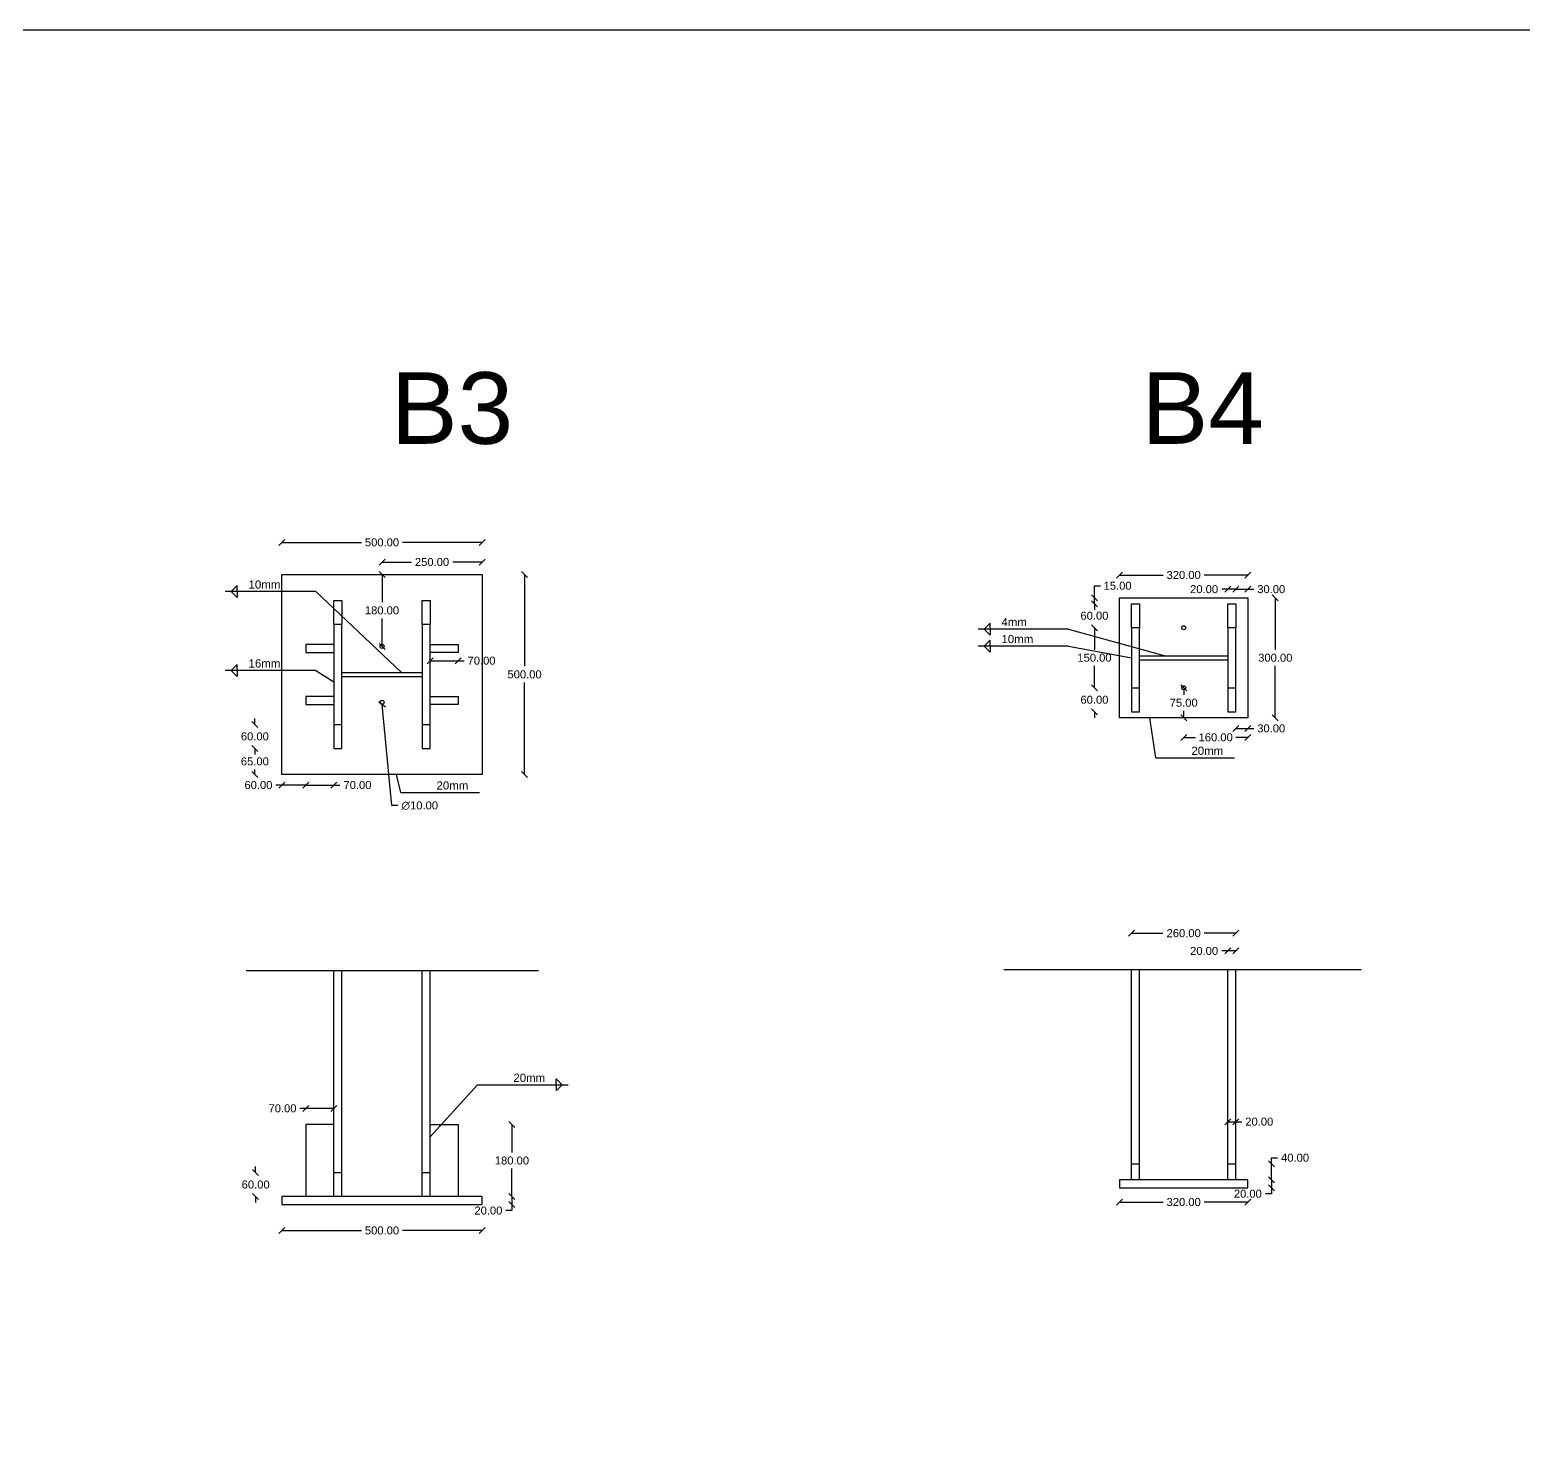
# Model space of a CAD drawing. Header units: inches. Extents: x -15 to 2803056, y 0 to 866270.
# Drawn here: x 937965 to 941696, y 43695 to 47218 of the extents above; entities that cross this region are included whole.
import ezdxf

# ---------------------------------------------------------------- set-up
doc = ezdxf.new("R2010")
doc.units = ezdxf.units.IN
doc.header["$LTSCALE"] = 100
doc.header["$MEASUREMENT"] = 0
doc.linetypes.add('PHANTOM2', pattern=[1.25, 0.625, -0.125, 0.125, -0.125, 0.125, -0.125])
doc.layers.add('connection', color=50, linetype='Continuous')
doc.layers.add('text', color=3, linetype='Continuous')
doc.styles.get("Standard").update_dxf_attribs({"font": 'arial.ttf'})
doc.dimstyles.new('connections', dxfattribs={"dimtxt": 20, "dimasz": 15, "dimexe": 0.0625, "dimexo": 0.0625, "dimgap": 10, "dimtad": 0, "dimtih": 1, "dimtoh": 1, "dimzin": 0, "dimdsep": 46, "dimtxsty": 'Standard', "dimblk": 'OBLIQUE', "dimcen": 0.09, "dimse1": 1, "dimse2": 1, "dimclrd": 256, "dimclre": 256, "dimclrt": 256, "dimadec": 0, "dimazin": 0, "dimtfac": 1, "dimtofl": 0, "dimtmove": 0, "dimatfit": 3, "dimfxl": 1, "dimtfillclr": 256, "dimtolj": 1, "dimtzin": 0, "dimlwe": -1, "dimarcsym": 0})

# ---------------------------------------------------------------- blocks, each defined once
blk = doc.blocks.new('_Oblique')
at = {"color": 0, "linetype": 'ByBlock', "lineweight": -2}
blk.add_line((-0.5, -0.5), (0.5, 0.5), dxfattribs=at)
blk = doc.blocks.new('*D421')
at = {"layer": 'connection', "lineweight": -2, "transparency": 16777216}
for p, q in [((938595, 45936.4), (938793.6, 45936.4)), ((939095, 45936.4), (938896.5, 45936.4))]:
    blk.add_line(p, q, dxfattribs=at)
at = {"layer": 'Defpoints', "color": 0}
for p in [(939095, 45936.4), (938595, 45856.4), (939095, 45856.4)]:
    blk.add_point(p, dxfattribs=at)
at = {"layer": 'connection', "lineweight": -2, "transparency": 16777216, "xscale": 15, "yscale": 15, "zscale": 15, "rotation": 180}
blk.add_blockref('_Oblique', (938595, 45936.4), dxfattribs=at)
at = {"layer": 'connection', "lineweight": -2, "transparency": 16777216, "xscale": 15, "yscale": 15, "zscale": 15}
blk.add_blockref('_Oblique', (939095, 45936.4), dxfattribs=at)
at = {"layer": 'connection', "transparency": 16777216, "insert": (938845, 45936.4), "char_height": 20, "attachment_point": 5}
blk.add_mtext('\\A1;500.00', dxfattribs=at)
blk = doc.blocks.new('*D418')
at = {"layer": 'connection', "lineweight": -2, "transparency": 16777216}
for p, q in [((939201.2, 45856.4), (939201.2, 45626.6)), ((939201.2, 45356.4), (939201.2, 45586.2))]:
    blk.add_line(p, q, dxfattribs=at)
at = {"layer": 'Defpoints', "color": 0}
for p in [(939095, 45856.4), (939095, 45356.4), (939201.2, 45356.4)]:
    blk.add_point(p, dxfattribs=at)
at = {"layer": 'connection', "lineweight": -2, "transparency": 16777216, "xscale": 15, "yscale": 15, "zscale": 15}
for p, rotation in [((939201.2, 45856.4), 90), ((939201.2, 45356.4), 270)]:
    blk.add_blockref('_Oblique', p, dxfattribs=dict(at, rotation=rotation))
at = {"layer": 'connection', "transparency": 16777216, "insert": (939201.2, 45606.4), "char_height": 20, "attachment_point": 5}
blk.add_mtext('\\A1;500.00', dxfattribs=at)
blk = doc.blocks.new('*D419')
at = {"layer": 'connection', "transparency": 16777216}
for p, q in [((938845, 45536.3), (938845, 45536.5)), ((938845, 45536.4), (938845.1, 45536.4))]:
    blk.add_line(p, q, dxfattribs=at)
at = {"layer": 'connection', "lineweight": -2, "transparency": 16777216}
for p, q in [((938869.7, 45278.3), (938845.5, 45531.4)), ((938884.7, 45278.3), (938869.7, 45278.3))]:
    blk.add_line(p, q, dxfattribs=at)
at = {"layer": 'Defpoints', "color": 0}
for p in [(938844.6, 45541.4), (938845.5, 45531.4)]:
    blk.add_point(p, dxfattribs=at)
at = {"layer": 'connection', "lineweight": -2, "transparency": 16777216, "xscale": 15, "yscale": 15, "zscale": 15, "rotation": 95.44644209240091}
blk.add_blockref('_Oblique', (938845.5, 45531.4), dxfattribs=at)
at = {"layer": 'connection', "transparency": 16777216, "insert": (938939.2, 45278.3), "char_height": 20, "attachment_point": 5}
blk.add_mtext('\\A1;∅10.00', dxfattribs=at)
blk = doc.blocks.new('*D420')
at = {"layer": 'connection', "lineweight": -2, "transparency": 16777216}
for p, q in [((938845, 45887.3), (938918.4, 45887.3)), ((939095, 45887.3), (939021.7, 45887.3))]:
    blk.add_line(p, q, dxfattribs=at)
at = {"layer": 'Defpoints', "color": 0}
for p in [(939095, 45887.3), (938845, 45676.4), (939095, 45676.4)]:
    blk.add_point(p, dxfattribs=at)
at = {"layer": 'connection', "lineweight": -2, "transparency": 16777216, "xscale": 15, "yscale": 15, "zscale": 15, "rotation": 180}
blk.add_blockref('_Oblique', (938845, 45887.3), dxfattribs=at)
at = {"layer": 'connection', "lineweight": -2, "transparency": 16777216, "xscale": 15, "yscale": 15, "zscale": 15}
blk.add_blockref('_Oblique', (939095, 45887.3), dxfattribs=at)
at = {"layer": 'connection', "transparency": 16777216, "insert": (938970, 45887.3), "char_height": 20, "attachment_point": 5}
blk.add_mtext('\\A1;250.00', dxfattribs=at)
blk = doc.blocks.new('*D500')
at = {"layer": 'connection', "lineweight": -2, "transparency": 16777216}
for p, q in [((938527.3, 45481.4), (938527.3, 45496.4)), ((938527.3, 45421.4), (938527.3, 45406.4))]:
    blk.add_line(p, q, dxfattribs=at)
at = {"layer": 'Defpoints', "color": 0}
for p in [(938725, 45481.4), (938527.3, 45421.4), (938725, 45421.4)]:
    blk.add_point(p, dxfattribs=at)
at = {"layer": 'connection', "lineweight": -2, "transparency": 16777216, "xscale": 15, "yscale": 15, "zscale": 15}
for p, rotation in [((938527.3, 45481.4), 270), ((938527.3, 45421.4), 90)]:
    blk.add_blockref('_Oblique', p, dxfattribs=dict(at, rotation=rotation))
at = {"layer": 'connection', "transparency": 16777216, "insert": (938527.3, 45451.4), "char_height": 20, "attachment_point": 5}
blk.add_mtext('\\A1;60.00', dxfattribs=at)
blk = doc.blocks.new('*D501')
at = {"layer": 'connection', "lineweight": -2, "transparency": 16777216}
for p, q in [((938655, 45329.7), (938725, 45329.7)), ((938725, 45329.7), (938740, 45329.7))]:
    blk.add_line(p, q, dxfattribs=at)
at = {"layer": 'Defpoints', "color": 0}
for p in [(938655, 45531.4), (938725, 45531.4), (938725, 45329.7)]:
    blk.add_point(p, dxfattribs=at)
at = {"layer": 'connection', "lineweight": -2, "transparency": 16777216, "xscale": 15, "yscale": 15, "zscale": 15, "rotation": 180}
blk.add_blockref('_Oblique', (938655, 45329.7), dxfattribs=at)
at = {"layer": 'connection', "lineweight": -2, "transparency": 16777216, "xscale": 15, "yscale": 15, "zscale": 15}
blk.add_blockref('_Oblique', (938725, 45329.7), dxfattribs=at)
at = {"layer": 'connection', "transparency": 16777216, "insert": (938783.7, 45329.7), "char_height": 20, "attachment_point": 5}
blk.add_mtext('\\A1;70.00', dxfattribs=at)
blk = doc.blocks.new('*D502')
at = {"layer": 'connection', "lineweight": -2, "transparency": 16777216}
for p, q in [((938527.3, 45421.4), (938527.3, 45409.1)), ((938527.3, 45356.4), (938527.3, 45368.7))]:
    blk.add_line(p, q, dxfattribs=at)
at = {"layer": 'Defpoints', "color": 0}
for p in [(938725, 45421.4), (938527.3, 45356.4), (938725, 45356.4)]:
    blk.add_point(p, dxfattribs=at)
at = {"layer": 'connection', "lineweight": -2, "transparency": 16777216, "xscale": 15, "yscale": 15, "zscale": 15}
for p, rotation in [((938527.3, 45421.4), 90), ((938527.3, 45356.4), 270)]:
    blk.add_blockref('_Oblique', p, dxfattribs=dict(at, rotation=rotation))
at = {"layer": 'connection', "transparency": 16777216, "insert": (938527.3, 45388.9), "char_height": 20, "attachment_point": 5}
blk.add_mtext('\\A1;65.00', dxfattribs=at)
blk = doc.blocks.new('*D503')
at = {"layer": 'connection', "lineweight": -2, "transparency": 16777216}
for p, q in [((938595, 45329.7), (938580, 45329.7)), ((938655, 45329.7), (938595, 45329.7))]:
    blk.add_line(p, q, dxfattribs=at)
at = {"layer": 'Defpoints', "color": 0}
for p in [(938595, 45531.4), (938655, 45531.4), (938595, 45329.7)]:
    blk.add_point(p, dxfattribs=at)
at = {"layer": 'connection', "lineweight": -2, "transparency": 16777216, "xscale": 15, "yscale": 15, "zscale": 15, "rotation": 180}
blk.add_blockref('_Oblique', (938595, 45329.7), dxfattribs=at)
at = {"layer": 'connection', "lineweight": -2, "transparency": 16777216, "xscale": 15, "yscale": 15, "zscale": 15}
blk.add_blockref('_Oblique', (938655, 45329.7), dxfattribs=at)
at = {"layer": 'connection', "transparency": 16777216, "insert": (938536.3, 45329.7), "char_height": 20, "attachment_point": 5}
blk.add_mtext('\\A1;60.00', dxfattribs=at)
blk = doc.blocks.new('*D504')
at = {"layer": 'connection', "lineweight": -2, "transparency": 16777216}
for p, q in [((938845, 45856.4), (938845, 45786.6)), ((938845, 45676.4), (938845, 45746.2))]:
    blk.add_line(p, q, dxfattribs=at)
at = {"layer": 'Defpoints', "color": 0}
for p in [(938845, 45856.4), (938845, 45856.4), (938845, 45676.4)]:
    blk.add_point(p, dxfattribs=at)
at = {"layer": 'connection', "lineweight": -2, "transparency": 16777216, "xscale": 15, "yscale": 15, "zscale": 15}
for p, rotation in [((938845, 45856.4), 90), ((938845, 45676.4), 270)]:
    blk.add_blockref('_Oblique', p, dxfattribs=dict(at, rotation=rotation))
at = {"layer": 'connection', "transparency": 16777216, "insert": (938845, 45766.4), "char_height": 20, "attachment_point": 5}
blk.add_mtext('\\A1;180.00', dxfattribs=at)
blk = doc.blocks.new('*D505')
at = {"layer": 'connection', "lineweight": -2, "transparency": 16777216}
for p, q in [((939169.7, 44481.1), (939169.7, 44411.3)), ((939169.7, 44301.1), (939169.7, 44370.9))]:
    blk.add_line(p, q, dxfattribs=at)
at = {"layer": 'Defpoints', "color": 0}
for p in [(939035, 44481.1), (939035, 44301.1), (939169.7, 44301.1)]:
    blk.add_point(p, dxfattribs=at)
at = {"layer": 'connection', "lineweight": -2, "transparency": 16777216, "xscale": 15, "yscale": 15, "zscale": 15}
for p, rotation in [((939169.7, 44481.1), 90), ((939169.7, 44301.1), 270)]:
    blk.add_blockref('_Oblique', p, dxfattribs=dict(at, rotation=rotation))
at = {"layer": 'connection', "transparency": 16777216, "insert": (939169.7, 44391.1), "char_height": 20, "attachment_point": 5}
blk.add_mtext('\\A1;180.00', dxfattribs=at)
blk = doc.blocks.new('*D506')
at = {"layer": 'connection', "lineweight": -2, "transparency": 16777216}
for p, q in [((939169.7, 44301.1), (939169.7, 44281.1)), ((939169.7, 44266.1), (939154.7, 44266.1)), ((939169.7, 44281.1), (939169.7, 44266.1))]:
    blk.add_line(p, q, dxfattribs=at)
at = {"layer": 'Defpoints', "color": 0}
for p in [(939095, 44301.1), (939095, 44281.1), (939169.7, 44281.1)]:
    blk.add_point(p, dxfattribs=at)
at = {"layer": 'connection', "lineweight": -2, "transparency": 16777216, "xscale": 15, "yscale": 15, "zscale": 15}
for p, rotation in [((939169.7, 44301.1), 90), ((939169.7, 44281.1), 270)]:
    blk.add_blockref('_Oblique', p, dxfattribs=dict(at, rotation=rotation))
at = {"layer": 'connection', "transparency": 16777216, "insert": (939110.8, 44266.1), "char_height": 20, "attachment_point": 5}
blk.add_mtext('\\A1;20.00', dxfattribs=at)
blk = doc.blocks.new('*D507')
at = {"layer": 'connection', "lineweight": -2, "transparency": 16777216}
for p, q in [((938595, 44216.3), (938793.6, 44216.3)), ((939095, 44216.3), (938896.5, 44216.3))]:
    blk.add_line(p, q, dxfattribs=at)
at = {"layer": 'Defpoints', "color": 0}
for p in [(938595, 44281.1), (939095, 44281.1), (939095, 44216.3)]:
    blk.add_point(p, dxfattribs=at)
at = {"layer": 'connection', "lineweight": -2, "transparency": 16777216, "xscale": 15, "yscale": 15, "zscale": 15, "rotation": 180}
blk.add_blockref('_Oblique', (938595, 44216.3), dxfattribs=at)
at = {"layer": 'connection', "lineweight": -2, "transparency": 16777216, "xscale": 15, "yscale": 15, "zscale": 15}
blk.add_blockref('_Oblique', (939095, 44216.3), dxfattribs=at)
at = {"layer": 'connection', "transparency": 16777216, "insert": (938845, 44216.3), "char_height": 20, "attachment_point": 5}
blk.add_mtext('\\A1;500.00', dxfattribs=at)
blk = doc.blocks.new('*D508')
at = {"layer": 'connection', "lineweight": -2, "transparency": 16777216}
for p, q in [((938529.3, 44361.1), (938529.3, 44376.1)), ((938529.3, 44301.1), (938529.3, 44286.1))]:
    blk.add_line(p, q, dxfattribs=at)
at = {"layer": 'Defpoints', "color": 0}
for p in [(938725, 44361.1), (938529.3, 44301.1), (938725, 44301.1)]:
    blk.add_point(p, dxfattribs=at)
at = {"layer": 'connection', "lineweight": -2, "transparency": 16777216, "xscale": 15, "yscale": 15, "zscale": 15}
for p, rotation in [((938529.3, 44361.1), 270), ((938529.3, 44301.1), 90)]:
    blk.add_blockref('_Oblique', p, dxfattribs=dict(at, rotation=rotation))
at = {"layer": 'connection', "transparency": 16777216, "insert": (938529.3, 44331.1), "char_height": 20, "attachment_point": 5}
blk.add_mtext('\\A1;60.00', dxfattribs=at)
blk = doc.blocks.new('*D509')
at = {"layer": 'connection', "lineweight": -2, "transparency": 16777216}
for p, q in [((938655, 44521.6), (938640, 44521.6)), ((938725, 44521.6), (938655, 44521.6))]:
    blk.add_line(p, q, dxfattribs=at)
at = {"layer": 'Defpoints', "color": 0}
for p in [(938655, 44521.6), (938655, 44481.1), (938725, 44481.1)]:
    blk.add_point(p, dxfattribs=at)
at = {"layer": 'connection', "lineweight": -2, "transparency": 16777216, "xscale": 15, "yscale": 15, "zscale": 15, "rotation": 180}
blk.add_blockref('_Oblique', (938655, 44521.6), dxfattribs=at)
at = {"layer": 'connection', "lineweight": -2, "transparency": 16777216, "xscale": 15, "yscale": 15, "zscale": 15}
blk.add_blockref('_Oblique', (938725, 44521.6), dxfattribs=at)
at = {"layer": 'connection', "transparency": 16777216, "insert": (938596.4, 44521.6), "char_height": 20, "attachment_point": 5}
blk.add_mtext('\\A1;70.00', dxfattribs=at)
blk = doc.blocks.new('*D510')
at = {"layer": 'connection', "lineweight": -2, "transparency": 16777216}
for p, q in [((938965, 45640.7), (939035, 45640.7)), ((939035, 45640.7), (939050, 45640.7))]:
    blk.add_line(p, q, dxfattribs=at)
at = {"layer": 'Defpoints', "color": 0}
for p in [(938965, 45681.4), (939035, 45681.4), (939035, 45640.7)]:
    blk.add_point(p, dxfattribs=at)
at = {"layer": 'connection', "lineweight": -2, "transparency": 16777216, "xscale": 15, "yscale": 15, "zscale": 15, "rotation": 180}
blk.add_blockref('_Oblique', (938965, 45640.7), dxfattribs=at)
at = {"layer": 'connection', "lineweight": -2, "transparency": 16777216, "xscale": 15, "yscale": 15, "zscale": 15}
blk.add_blockref('_Oblique', (939035, 45640.7), dxfattribs=at)
at = {"layer": 'connection', "transparency": 16777216, "insert": (939093.7, 45640.7), "char_height": 20, "attachment_point": 5}
blk.add_mtext('\\A1;70.00', dxfattribs=at)
blk = doc.blocks.new('*D517')
at = {"layer": 'connection', "lineweight": -2, "transparency": 16777216}
for p, q in [((940688, 45854.9), (940796.5, 45854.9)), ((941008, 45854.9), (940899.5, 45854.9))]:
    blk.add_line(p, q, dxfattribs=at)
at = {"layer": 'Defpoints', "color": 0}
for p in [(941008, 45854.9), (940688, 45798), (941008, 45798)]:
    blk.add_point(p, dxfattribs=at)
at = {"layer": 'connection', "lineweight": -2, "transparency": 16777216, "xscale": 15, "yscale": 15, "zscale": 15, "rotation": 180}
blk.add_blockref('_Oblique', (940688, 45854.9), dxfattribs=at)
at = {"layer": 'connection', "lineweight": -2, "transparency": 16777216, "xscale": 15, "yscale": 15, "zscale": 15}
blk.add_blockref('_Oblique', (941008, 45854.9), dxfattribs=at)
at = {"layer": 'connection', "transparency": 16777216, "insert": (940848, 45854.9), "char_height": 20, "attachment_point": 5}
blk.add_mtext('\\A1;320.00', dxfattribs=at)
blk = doc.blocks.new('*D518')
at = {"layer": 'connection', "lineweight": -2, "transparency": 16777216}
for p, q in [((941076.9, 45798), (941076.9, 45668.2)), ((941076.9, 45498), (941076.9, 45627.8))]:
    blk.add_line(p, q, dxfattribs=at)
at = {"layer": 'Defpoints', "color": 0}
for p in [(941008, 45798), (941008, 45498), (941076.9, 45498)]:
    blk.add_point(p, dxfattribs=at)
at = {"layer": 'connection', "lineweight": -2, "transparency": 16777216, "xscale": 15, "yscale": 15, "zscale": 15}
for p, rotation in [((941076.9, 45798), 90), ((941076.9, 45498), 270)]:
    blk.add_blockref('_Oblique', p, dxfattribs=dict(at, rotation=rotation))
at = {"layer": 'connection', "transparency": 16777216, "insert": (941076.9, 45648), "char_height": 20, "attachment_point": 5}
blk.add_mtext('\\A1;300.00', dxfattribs=at)
blk = doc.blocks.new('*D519')
at = {"layer": 'connection', "lineweight": -2, "transparency": 16777216}
for p, q in [((940625.1, 45573), (940625.1, 45588)), ((940625.1, 45513), (940625.1, 45498))]:
    blk.add_line(p, q, dxfattribs=at)
at = {"layer": 'Defpoints', "color": 0}
for p in [(940718, 45573), (940625.1, 45513), (940718, 45513)]:
    blk.add_point(p, dxfattribs=at)
at = {"layer": 'connection', "lineweight": -2, "transparency": 16777216, "xscale": 15, "yscale": 15, "zscale": 15}
for p, rotation in [((940625.1, 45573), 270), ((940625.1, 45513), 90)]:
    blk.add_blockref('_Oblique', p, dxfattribs=dict(at, rotation=rotation))
at = {"layer": 'connection', "transparency": 16777216, "insert": (940625.1, 45543), "char_height": 20, "attachment_point": 5}
blk.add_mtext('\\A1;60.00', dxfattribs=at)
blk = doc.blocks.new('*D520')
at = {"layer": 'connection', "lineweight": -2, "transparency": 16777216}
for p, q in [((940625.1, 45723), (940625.1, 45668.2)), ((940625.1, 45573), (940625.1, 45627.8))]:
    blk.add_line(p, q, dxfattribs=at)
at = {"layer": 'Defpoints', "color": 0}
for p in [(940718, 45723), (940625.1, 45573), (940718, 45573)]:
    blk.add_point(p, dxfattribs=at)
at = {"layer": 'connection', "lineweight": -2, "transparency": 16777216, "xscale": 15, "yscale": 15, "zscale": 15}
for p, rotation in [((940625.1, 45723), 90), ((940625.1, 45573), 270)]:
    blk.add_blockref('_Oblique', p, dxfattribs=dict(at, rotation=rotation))
at = {"layer": 'connection', "transparency": 16777216, "insert": (940625.1, 45648), "char_height": 20, "attachment_point": 5}
blk.add_mtext('\\A1;150.00', dxfattribs=at)
blk = doc.blocks.new('*D521')
at = {"layer": 'connection', "lineweight": -2, "transparency": 16777216}
for p, q in [((940625.1, 45783), (940625.1, 45798)), ((940625.1, 45723), (940625.1, 45708))]:
    blk.add_line(p, q, dxfattribs=at)
at = {"layer": 'Defpoints', "color": 0}
for p in [(940625.1, 45783), (940718, 45783), (940718, 45723)]:
    blk.add_point(p, dxfattribs=at)
at = {"layer": 'connection', "lineweight": -2, "transparency": 16777216, "xscale": 15, "yscale": 15, "zscale": 15}
for p, rotation in [((940625.1, 45783), 270), ((940625.1, 45723), 90)]:
    blk.add_blockref('_Oblique', p, dxfattribs=dict(at, rotation=rotation))
at = {"layer": 'connection', "transparency": 16777216, "insert": (940625.1, 45753), "char_height": 20, "attachment_point": 5}
blk.add_mtext('\\A1;60.00', dxfattribs=at)
blk = doc.blocks.new('*D522')
at = {"layer": 'connection', "lineweight": -2, "transparency": 16777216}
for p, q in [((940625.1, 45798), (940625.1, 45828)), ((940625.1, 45828), (940640.1, 45828)), ((940625.1, 45783), (940625.1, 45768))]:
    blk.add_line(p, q, dxfattribs=at)
at = {"layer": 'Defpoints', "color": 0}
for p in [(940625.1, 45798), (940718, 45798), (940718, 45783)]:
    blk.add_point(p, dxfattribs=at)
at = {"layer": 'connection', "lineweight": -2, "transparency": 16777216, "xscale": 15, "yscale": 15, "zscale": 15}
for p, rotation in [((940625.1, 45798), 270), ((940625.1, 45783), 90)]:
    blk.add_blockref('_Oblique', p, dxfattribs=dict(at, rotation=rotation))
at = {"layer": 'connection', "transparency": 16777216, "insert": (940682.9, 45828), "char_height": 20, "attachment_point": 5}
blk.add_mtext('\\A1;15.00', dxfattribs=at)
blk = doc.blocks.new('*D523')
at = {"layer": 'connection', "lineweight": -2, "transparency": 16777216}
for p, q in [((940958, 45819.4), (940943, 45819.4)), ((940978, 45819.4), (940958, 45819.4))]:
    blk.add_line(p, q, dxfattribs=at)
at = {"layer": 'Defpoints', "color": 0}
for p in [(940958, 45819.4), (940958, 45783), (940978, 45783)]:
    blk.add_point(p, dxfattribs=at)
at = {"layer": 'connection', "lineweight": -2, "transparency": 16777216, "xscale": 15, "yscale": 15, "zscale": 15, "rotation": 180}
blk.add_blockref('_Oblique', (940958, 45819.4), dxfattribs=at)
at = {"layer": 'connection', "lineweight": -2, "transparency": 16777216, "xscale": 15, "yscale": 15, "zscale": 15}
blk.add_blockref('_Oblique', (940978, 45819.4), dxfattribs=at)
at = {"layer": 'connection', "transparency": 16777216, "insert": (940899.1, 45819.4), "char_height": 20, "attachment_point": 5}
blk.add_mtext('\\A1;20.00', dxfattribs=at)
blk = doc.blocks.new('*D524')
at = {"layer": 'connection', "lineweight": -2, "transparency": 16777216}
for p, q in [((940978, 45819.4), (941008, 45819.4)), ((941008, 45819.4), (941023, 45819.4))]:
    blk.add_line(p, q, dxfattribs=at)
at = {"layer": 'Defpoints', "color": 0}
for p in [(941008, 45819.4), (940978, 45783), (941008, 45783)]:
    blk.add_point(p, dxfattribs=at)
at = {"layer": 'connection', "lineweight": -2, "transparency": 16777216, "xscale": 15, "yscale": 15, "zscale": 15, "rotation": 180}
blk.add_blockref('_Oblique', (940978, 45819.4), dxfattribs=at)
at = {"layer": 'connection', "lineweight": -2, "transparency": 16777216, "xscale": 15, "yscale": 15, "zscale": 15}
blk.add_blockref('_Oblique', (941008, 45819.4), dxfattribs=at)
at = {"layer": 'connection', "transparency": 16777216, "insert": (941066.7, 45819.4), "char_height": 20, "attachment_point": 5}
blk.add_mtext('\\A1;30.00', dxfattribs=at)
blk = doc.blocks.new('*D525')
at = {"layer": 'connection', "lineweight": -2, "transparency": 16777216}
for p, q in [((940978, 45471.4), (941008, 45471.4)), ((941008, 45471.4), (941023, 45471.4))]:
    blk.add_line(p, q, dxfattribs=at)
at = {"layer": 'Defpoints', "color": 0}
for p in [(940978, 45513), (941008, 45513), (941008, 45471.4)]:
    blk.add_point(p, dxfattribs=at)
at = {"layer": 'connection', "lineweight": -2, "transparency": 16777216, "xscale": 15, "yscale": 15, "zscale": 15, "rotation": 180}
blk.add_blockref('_Oblique', (940978, 45471.4), dxfattribs=at)
at = {"layer": 'connection', "lineweight": -2, "transparency": 16777216, "xscale": 15, "yscale": 15, "zscale": 15}
blk.add_blockref('_Oblique', (941008, 45471.4), dxfattribs=at)
at = {"layer": 'connection', "transparency": 16777216, "insert": (941066.7, 45471.4), "char_height": 20, "attachment_point": 5}
blk.add_mtext('\\A1;30.00', dxfattribs=at)
blk = doc.blocks.new('*D526')
at = {"layer": 'connection', "lineweight": -2, "transparency": 16777216}
for p, q in [((940848, 45573), (940848, 45555.7)), ((940848, 45498), (940848, 45515.3))]:
    blk.add_line(p, q, dxfattribs=at)
at = {"layer": 'Defpoints', "color": 0}
for p in [(940848, 45573), (940848, 45498), (940848, 45498)]:
    blk.add_point(p, dxfattribs=at)
at = {"layer": 'connection', "lineweight": -2, "transparency": 16777216, "xscale": 15, "yscale": 15, "zscale": 15}
for p, rotation in [((940848, 45573), 90), ((940848, 45498), 270)]:
    blk.add_blockref('_Oblique', p, dxfattribs=dict(at, rotation=rotation))
at = {"layer": 'connection', "transparency": 16777216, "insert": (940848, 45535.5), "char_height": 20, "attachment_point": 5}
blk.add_mtext('\\A1;75.00', dxfattribs=at)
blk = doc.blocks.new('*D527')
at = {"layer": 'connection', "lineweight": -2, "transparency": 16777216}
for p, q in [((940848, 45449), (940877.5, 45449)), ((941008, 45449), (940978.5, 45449))]:
    blk.add_line(p, q, dxfattribs=at)
at = {"layer": 'Defpoints', "color": 0}
for p in [(940848, 45573), (941008, 45498), (940848, 45449)]:
    blk.add_point(p, dxfattribs=at)
at = {"layer": 'connection', "lineweight": -2, "transparency": 16777216, "xscale": 15, "yscale": 15, "zscale": 15, "rotation": 180}
blk.add_blockref('_Oblique', (940848, 45449), dxfattribs=at)
at = {"layer": 'connection', "lineweight": -2, "transparency": 16777216, "xscale": 15, "yscale": 15, "zscale": 15}
blk.add_blockref('_Oblique', (941008, 45449), dxfattribs=at)
at = {"layer": 'connection', "transparency": 16777216, "insert": (940928, 45449), "char_height": 20, "attachment_point": 5}
blk.add_mtext('\\A1;160.00', dxfattribs=at)
blk = doc.blocks.new('*D528')
at = {"layer": 'connection', "lineweight": -2, "transparency": 16777216}
for p, q in [((940688, 44287.3), (940796.5, 44287.3)), ((941008, 44287.3), (940899.5, 44287.3))]:
    blk.add_line(p, q, dxfattribs=at)
at = {"layer": 'Defpoints', "color": 0}
for p in [(940688, 44323.1), (941008, 44323.1), (941008, 44287.3)]:
    blk.add_point(p, dxfattribs=at)
at = {"layer": 'connection', "lineweight": -2, "transparency": 16777216, "xscale": 15, "yscale": 15, "zscale": 15, "rotation": 180}
blk.add_blockref('_Oblique', (940688, 44287.3), dxfattribs=at)
at = {"layer": 'connection', "lineweight": -2, "transparency": 16777216, "xscale": 15, "yscale": 15, "zscale": 15}
blk.add_blockref('_Oblique', (941008, 44287.3), dxfattribs=at)
at = {"layer": 'connection', "transparency": 16777216, "insert": (940848, 44287.3), "char_height": 20, "attachment_point": 5}
blk.add_mtext('\\A1;320.00', dxfattribs=at)
blk = doc.blocks.new('*D529')
at = {"layer": 'connection', "lineweight": -2, "transparency": 16777216}
for p, q in [((941067.1, 44343.1), (941067.1, 44323.1)), ((941067.1, 44308.1), (941052.1, 44308.1)), ((941067.1, 44323.1), (941067.1, 44308.1))]:
    blk.add_line(p, q, dxfattribs=at)
at = {"layer": 'Defpoints', "color": 0}
for p in [(941008, 44343.1), (941008, 44323.1), (941067.1, 44323.1)]:
    blk.add_point(p, dxfattribs=at)
at = {"layer": 'connection', "lineweight": -2, "transparency": 16777216, "xscale": 15, "yscale": 15, "zscale": 15}
for p, rotation in [((941067.1, 44343.1), 90), ((941067.1, 44323.1), 270)]:
    blk.add_blockref('_Oblique', p, dxfattribs=dict(at, rotation=rotation))
at = {"layer": 'connection', "transparency": 16777216, "insert": (941008.3, 44308.1), "char_height": 20, "attachment_point": 5}
blk.add_mtext('\\A1;20.00', dxfattribs=at)
blk = doc.blocks.new('*D530')
at = {"layer": 'connection', "lineweight": -2, "transparency": 16777216}
for p, q in [((941067.1, 44383.1), (941067.1, 44398.1)), ((941067.1, 44398.1), (941082.1, 44398.1)), ((941067.1, 44343.1), (941067.1, 44383.1))]:
    blk.add_line(p, q, dxfattribs=at)
at = {"layer": 'Defpoints', "color": 0}
for p in [(940978, 44383.1), (941067.1, 44383.1), (940978, 44343.1)]:
    blk.add_point(p, dxfattribs=at)
at = {"layer": 'connection', "lineweight": -2, "transparency": 16777216, "xscale": 15, "yscale": 15, "zscale": 15}
for p, rotation in [((941067.1, 44383.1), 90), ((941067.1, 44343.1), 270)]:
    blk.add_blockref('_Oblique', p, dxfattribs=dict(at, rotation=rotation))
at = {"layer": 'connection', "transparency": 16777216, "insert": (941126.3, 44398.1), "char_height": 20, "attachment_point": 5}
blk.add_mtext('\\A1;40.00', dxfattribs=at)
blk = doc.blocks.new('*D531')
at = {"layer": 'connection', "lineweight": -2, "transparency": 16777216}
for p, q in [((940958, 44488.3), (940978, 44488.3)), ((940978, 44488.3), (940993, 44488.3))]:
    blk.add_line(p, q, dxfattribs=at)
at = {"layer": 'Defpoints', "color": 0}
for p in [(940978, 44488.3), (940958, 44383.1), (940978, 44383.1)]:
    blk.add_point(p, dxfattribs=at)
at = {"layer": 'connection', "lineweight": -2, "transparency": 16777216, "xscale": 15, "yscale": 15, "zscale": 15, "rotation": 180}
blk.add_blockref('_Oblique', (940958, 44488.3), dxfattribs=at)
at = {"layer": 'connection', "lineweight": -2, "transparency": 16777216, "xscale": 15, "yscale": 15, "zscale": 15}
blk.add_blockref('_Oblique', (940978, 44488.3), dxfattribs=at)
at = {"layer": 'connection', "transparency": 16777216, "insert": (941036.9, 44488.3), "char_height": 20, "attachment_point": 5}
blk.add_mtext('\\A1;20.00', dxfattribs=at)
blk = doc.blocks.new('*D537')
at = {"layer": 'connection', "lineweight": -2, "transparency": 16777216}
for p, q in [((940718, 44959.4), (940796.3, 44959.4)), ((940978, 44959.4), (940899.6, 44959.4))]:
    blk.add_line(p, q, dxfattribs=at)
at = {"layer": 'Defpoints', "color": 0}
for p in [(940978, 44959.4), (940718, 44868.4), (940978, 44868.4)]:
    blk.add_point(p, dxfattribs=at)
at = {"layer": 'connection', "lineweight": -2, "transparency": 16777216, "xscale": 15, "yscale": 15, "zscale": 15, "rotation": 180}
blk.add_blockref('_Oblique', (940718, 44959.4), dxfattribs=at)
at = {"layer": 'connection', "lineweight": -2, "transparency": 16777216, "xscale": 15, "yscale": 15, "zscale": 15}
blk.add_blockref('_Oblique', (940978, 44959.4), dxfattribs=at)
at = {"layer": 'connection', "transparency": 16777216, "insert": (940848, 44959.4), "char_height": 20, "attachment_point": 5}
blk.add_mtext('\\A1;260.00', dxfattribs=at)
blk = doc.blocks.new('*D538')
at = {"layer": 'connection', "lineweight": -2, "transparency": 16777216}
for p, q in [((940958, 44915), (940943, 44915)), ((940978, 44915), (940958, 44915))]:
    blk.add_line(p, q, dxfattribs=at)
at = {"layer": 'Defpoints', "color": 0}
for p in [(940958, 44915), (940958, 44868.4), (940978, 44868.4)]:
    blk.add_point(p, dxfattribs=at)
at = {"layer": 'connection', "lineweight": -2, "transparency": 16777216, "xscale": 15, "yscale": 15, "zscale": 15, "rotation": 180}
blk.add_blockref('_Oblique', (940958, 44915), dxfattribs=at)
at = {"layer": 'connection', "lineweight": -2, "transparency": 16777216, "xscale": 15, "yscale": 15, "zscale": 15}
blk.add_blockref('_Oblique', (940978, 44915), dxfattribs=at)
at = {"layer": 'connection', "transparency": 16777216, "insert": (940899.1, 44915), "char_height": 20, "attachment_point": 5}
blk.add_mtext('\\A1;20.00', dxfattribs=at)

msp = doc.modelspace()

# ---------------------------------------------------------------- linework, layer by layer
at = {"layer": 'connection'}
for p, q in [((938595.044, 45856.41), (939095.044, 45856.41)), ((938595.044, 45356.41), (938595.044, 45856.41)), ((939095.044, 45856.41), (939095.044, 45356.41)), ((938483.116, 45828.406), (938468.116, 45813.406)), ((938483.116, 45813.406), (938483.116, 45828.406)), ((938468.116, 45813.406), (938453.116, 45813.406)), ((938483.116, 45813.406), (938468.116, 45813.406)), ((938483.116, 45798.406), (938468.116, 45813.406)), ((938679.505, 45813.406), (938483.116, 45813.406)), ((938483.116, 45813.406), (938483.116, 45798.406)), ((938679.505, 45813.406), (938894.055, 45611.41)), ((938725.044, 45731.41), (938725.044, 45791.41)), ((938725.044, 45791.41), (938745.044, 45791.41)), ((938745.044, 45791.41), (938745.044, 45731.41)), ((938945.044, 45731.41), (938945.044, 45791.41)), ((938945.044, 45791.41), (938965.044, 45791.41)), ((938965.044, 45791.41), (938965.044, 45731.41)), ((940687.999, 45497.988), (940687.999, 45797.988)), ((940687.999, 45797.988), (941007.999, 45797.988)), ((940717.999, 45722.988), (940717.999, 45782.988)), ((940717.999, 45782.988), (940737.999, 45782.988)), ((940737.999, 45782.988), (940737.999, 45722.988)), ((940957.999, 45722.988), (940957.999, 45782.988)), ((940957.999, 45782.988), (940977.999, 45782.988)), ((940977.999, 45782.988), (940977.999, 45722.988)), ((941007.999, 45797.988), (941007.999, 45497.988)), ((938725.044, 45731.41), (938725.044, 45481.41)), ((938745.044, 45731.41), (938725.044, 45731.41)), ((938745.044, 45481.41), (938745.044, 45731.41)), ((938945.044, 45731.41), (938945.044, 45481.41)), ((938965.044, 45731.41), (938945.044, 45731.41)), ((938965.044, 45481.41), (938965.044, 45731.41)), ((940349.245, 45719.597), (940334.245, 45719.597)), ((940364.245, 45734.597), (940349.245, 45719.597)), ((940364.245, 45719.597), (940349.245, 45719.597)), ((940364.245, 45704.597), (940349.245, 45719.597)), ((940364.245, 45719.597), (940364.245, 45734.597)), ((940560.633, 45719.597), (940364.245, 45719.597)), ((940364.245, 45719.597), (940364.245, 45704.597)), ((940560.633, 45719.597), (940801.568, 45652.988)), ((940717.999, 45722.988), (940717.999, 45572.988)), ((940737.999, 45722.988), (940717.999, 45722.988)), ((940737.999, 45572.988), (940737.999, 45722.988)), ((940957.999, 45722.988), (940957.999, 45572.988)), ((940977.999, 45722.988), (940957.999, 45722.988)), ((940977.999, 45572.988), (940977.999, 45722.988)), ((938725.044, 45681.41), (938655.044, 45681.41)), ((938655.044, 45681.41), (938655.044, 45661.41)), ((938965.044, 45681.41), (939035.044, 45681.41)), ((939035.044, 45681.41), (939035.044, 45661.41)), ((940349.245, 45677.215), (940334.245, 45677.215)), ((940364.245, 45692.215), (940349.245, 45677.215)), ((940364.245, 45677.215), (940349.245, 45677.215)), ((940364.245, 45662.215), (940349.245, 45677.215)), ((940364.245, 45677.215), (940364.245, 45692.215)), ((940560.633, 45677.215), (940364.245, 45677.215)), ((940364.245, 45677.215), (940364.245, 45662.215)), ((940560.633, 45677.215), (940717.999, 45647.988)), ((938483.116, 45631.168), (938468.116, 45616.168)), ((938483.116, 45616.168), (938483.116, 45631.168)), ((938655.044, 45661.41), (938725.044, 45661.41)), ((939035.044, 45661.41), (938965.044, 45661.41)), ((940737.999, 45652.988), (940957.999, 45652.988)), ((940737.999, 45642.988), (940957.999, 45642.988)), ((938468.116, 45616.168), (938453.116, 45616.168)), ((938483.116, 45616.168), (938468.116, 45616.168)), ((938483.116, 45601.168), (938468.116, 45616.168)), ((938679.505, 45616.168), (938483.116, 45616.168)), ((938483.116, 45616.168), (938483.116, 45601.168)), ((938679.505, 45616.168), (938725.044, 45588.059)), ((938745.044, 45611.41), (938945.044, 45611.41)), ((938745.044, 45601.41), (938945.044, 45601.41)), ((940717.999, 45572.988), (940737.999, 45572.988)), ((940717.999, 45572.988), (940717.999, 45512.988)), ((940737.999, 45512.988), (940737.999, 45572.988)), ((940957.999, 45572.988), (940977.999, 45572.988)), ((940957.999, 45572.988), (940957.999, 45512.988)), ((940977.999, 45512.988), (940977.999, 45572.988)), ((938725.044, 45551.41), (938655.044, 45551.41)), ((938655.044, 45551.41), (938655.044, 45531.41)), ((938655.044, 45531.41), (938725.044, 45531.41)), ((938965.044, 45551.41), (939035.044, 45551.41)), ((939035.044, 45531.41), (938965.044, 45531.41)), ((939035.044, 45551.41), (939035.044, 45531.41)), ((938725.044, 45481.41), (938745.044, 45481.41)), ((938725.044, 45481.41), (938725.044, 45421.41)), ((938745.044, 45421.41), (938745.044, 45481.41)), ((938945.044, 45481.41), (938965.044, 45481.41)), ((938945.044, 45481.41), (938945.044, 45421.41)), ((938965.044, 45421.41), (938965.044, 45481.41)), ((941007.999, 45497.988), (940687.999, 45497.988)), ((940717.999, 45512.988), (940737.999, 45512.988)), ((940778.296, 45397.764), (940763.481, 45497.988)), ((940957.999, 45512.988), (940977.999, 45512.988)), ((938725.044, 45421.41), (938745.044, 45421.41)), ((938945.044, 45421.41), (938965.044, 45421.41)), ((940778.296, 45397.764), (940974.684, 45397.764)), ((939095.044, 45356.41), (938595.044, 45356.41)), ((938892.111, 45311.095), (938880.947, 45356.41)), ((938892.111, 45311.095), (939088.5, 45311.095)), ((938725.044, 44301.115), (938725.044, 44866.25)), ((938745.044, 44301.115), (938745.044, 44866.25)), ((938945.044, 44301.115), (938945.044, 44866.25)), ((938965.044, 44301.115), (938965.044, 44866.25)), ((940717.999, 44343.086), (940717.999, 44868.435)), ((940737.999, 44343.086), (940737.999, 44868.435)), ((940957.999, 44343.086), (940957.999, 44868.435)), ((940977.999, 44343.086), (940977.999, 44868.435)), ((939280.168, 44580.263), (939280.168, 44595.263)), ((939280.168, 44595.263), (939295.168, 44580.263)), ((939083.779, 44580.263), (938965.044, 44450.78)), ((939083.779, 44580.263), (939280.168, 44580.263)), ((939280.168, 44580.263), (939295.168, 44580.263)), ((939280.168, 44580.263), (939280.168, 44565.263)), ((939280.168, 44565.263), (939295.168, 44580.263)), ((939295.168, 44580.263), (939310.168, 44580.263)), ((938725.044, 44481.115), (938655.044, 44481.115)), ((938655.044, 44481.115), (938655.044, 44301.115)), ((938965.044, 44481.115), (939035.044, 44481.115)), ((939035.044, 44481.115), (939035.044, 44301.115)), ((940717.999, 44383.086), (940737.999, 44383.086)), ((940957.999, 44383.086), (940977.999, 44383.086)), ((938725.044, 44361.115), (938745.044, 44361.115)), ((938945.044, 44361.115), (938965.044, 44361.115)), ((941007.999, 44343.086), (940687.999, 44343.086)), ((940687.999, 44343.086), (940687.999, 44323.086)), ((941007.999, 44323.086), (941007.999, 44343.086)), ((939095.044, 44301.115), (938595.044, 44301.115)), ((938595.044, 44301.115), (938595.044, 44281.115)), ((939095.044, 44281.115), (939095.044, 44301.115)), ((940687.999, 44323.086), (941007.999, 44323.086)), ((938595.044, 44281.115), (939095.044, 44281.115))]:
    msp.add_line(p, q, dxfattribs=at)
at = {"layer": 'connection', "linetype": 'PHANTOM2', "ltscale": 100}
for p, q in [((938505.722, 44866.25), (939235.949, 44866.25)), ((940398.347, 44868.435), (941291.359, 44868.435))]:
    msp.add_line(p, q, dxfattribs=at)
at = {"layer": 'connection'}
msp.add_lwpolyline([(930129.126, 47217.725), (955759.855, 47217.725), (955759.855, 39686.664), (930129.126, 39686.664)], close=True, dxfattribs=at)
for centre in [(940847.999, 45722.988), (938845.044, 45676.41), (940847.999, 45572.988), (938845.044, 45536.41)]:
    msp.add_circle(centre, 5, dxfattribs=at)

# ---------------------------------------------------------------- texts
for s, p in [('10mm', (938511.609, 45820.874)), ('4mm', (940392.738, 45727.065)), ('10mm', (940392.738, 45684.684)), ('16mm', (938511.609, 45623.637)), ('20mm', (940867.348, 45405.233)), ('20mm', (938981.164, 45318.563)), ('20mm', (939173.195, 44587.731))]:
    msp.add_text(s, height=20.4789, dxfattribs=at).set_placement(p)
at = {"layer": 'text'}
for s, p in [('B3', (938866.945, 46182.802)), ('B4', (940742.598, 46182.802))]:
    msp.add_text(s, height=179.0584, dxfattribs=at).set_placement(p)

# ---------------------------------------------------------------- dimensions: what is measured, and where the dimension line sits
at = {"layer": 'connection'}
for base, p1, p2, picture, middle in [((939095.044, 45936.369), (938595.044, 45856.41), (939095.044, 45856.41), '*D421', (938845.044, 45936.369)), ((939095.044, 45887.346), (938845.044, 45676.41), (939095.044, 45676.41), '*D420', (938970.044, 45887.346)), ((941007.999, 45854.869), (940687.999, 45797.988), (941007.999, 45797.988), '*D517', (940847.999, 45854.869)), ((940957.999, 45819.406), (940977.999, 45782.988), (940957.999, 45782.988), '*D523', (940899.117, 45819.406)), ((941007.999, 45819.406), (940977.999, 45782.988), (941007.999, 45782.988), '*D524', (941066.703, 45819.406)), ((939035.044, 45640.676), (938965.044, 45681.41), (939035.044, 45681.41), '*D510', (939093.673, 45640.676)), ((940847.999, 45448.999), (941007.999, 45497.988), (940847.999, 45572.988), '*D527', (940927.999, 45448.999)), ((938595.044, 45329.688), (938655.044, 45531.41), (938595.044, 45531.41), '*D503', (938536.279, 45329.688)), ((938725.044, 45329.688), (938655.044, 45531.41), (938725.044, 45531.41), '*D501', (938783.673, 45329.688)), ((941007.999, 45471.398), (940977.999, 45512.988), (941007.999, 45512.988), '*D525', (941066.703, 45471.398)), ((940977.999, 44959.404), (940717.999, 44868.435), (940977.999, 44868.435), '*D537', (940847.999, 44959.404)), ((940957.999, 44915.016), (940977.999, 44868.435), (940957.999, 44868.435), '*D538', (940899.117, 44915.016)), ((938655.044, 44521.628), (938725.044, 44481.115), (938655.044, 44481.115), '*D509', (938596.415, 44521.628)), ((940977.999, 44488.334), (940957.999, 44383.086), (940977.999, 44383.086), '*D531', (941036.88, 44488.334)), ((941007.999, 44287.251), (940687.999, 44323.086), (941007.999, 44323.086), '*D528', (940847.999, 44287.251)), ((939095.044, 44216.326), (938595.044, 44281.115), (939095.044, 44281.115), '*D507', (938845.044, 44216.326))]:
    dim = msp.add_linear_dim(base=base, p1=p1, p2=p2, dimstyle='connections', dxfattribs=at)
    dim.commit()
    dim.dimension.update_dxf_attribs({"geometry": picture, "text_midpoint": middle})
for base, p1, p2, picture, middle in [((938845.044, 45856.41), (938845.044, 45676.41), (938845.044, 45856.41), '*D504', (938845.044, 45766.41)), ((939201.19, 45356.41), (939095.044, 45856.41), (939095.044, 45356.41), '*D418', (939201.19, 45606.41)), ((940625.117, 45797.988), (940717.999, 45782.988), (940717.999, 45797.988), '*D522', (940682.886, 45827.988)), ((940625.117, 45782.988), (940717.999, 45722.988), (940717.999, 45782.988), '*D521', (940625.117, 45752.988)), ((941076.92, 45497.988), (941007.999, 45797.988), (941007.999, 45497.988), '*D518', (941076.92, 45647.988)), ((940625.117, 45572.988), (940717.999, 45722.988), (940717.999, 45572.988), '*D520', (940625.117, 45647.988)), ((940625.117, 45512.988), (940717.999, 45572.988), (940717.999, 45512.988), '*D519', (940625.117, 45542.988)), ((940847.999, 45497.988), (940847.999, 45572.988), (940847.999, 45497.988), '*D526', (940847.999, 45535.488)), ((938527.289, 45421.41), (938725.044, 45481.41), (938725.044, 45421.41), '*D500', (938527.289, 45451.41)), ((938527.289, 45356.41), (938725.044, 45421.41), (938725.044, 45356.41), '*D502', (938527.289, 45388.91)), ((939169.71, 44301.115), (939035.044, 44481.115), (939035.044, 44301.115), '*D505', (939169.71, 44391.115)), ((941067.144, 44383.086), (940977.999, 44343.086), (940977.999, 44383.086), '*D530', (941126.257, 44398.086)), ((938529.265, 44301.115), (938725.044, 44361.115), (938725.044, 44301.115), '*D508', (938529.265, 44331.115)), ((941067.144, 44323.086), (941007.999, 44343.086), (941007.999, 44323.086), '*D529', (941008.262, 44308.086)), ((939169.71, 44281.115), (939095.044, 44301.115), (939095.044, 44281.115), '*D506', (939110.829, 44266.115))]:
    dim = msp.add_linear_dim(base=base, p1=p1, p2=p2, angle=90, dimstyle='connections', dxfattribs=at)
    dim.commit()
    dim.dimension.update_dxf_attribs({"geometry": picture, "text_midpoint": middle})
dim = msp.add_diameter_dim_2p(p1=(938844.57, 45541.387), p2=(938845.519, 45531.432), dimstyle='connections', dxfattribs=at)
dim.commit()
dim.dimension.update_dxf_attribs({"geometry": '*D419', "text_midpoint": (938939.249, 45278.257), "dimtype": 163})

doc.saveas('drawing.dxf')
